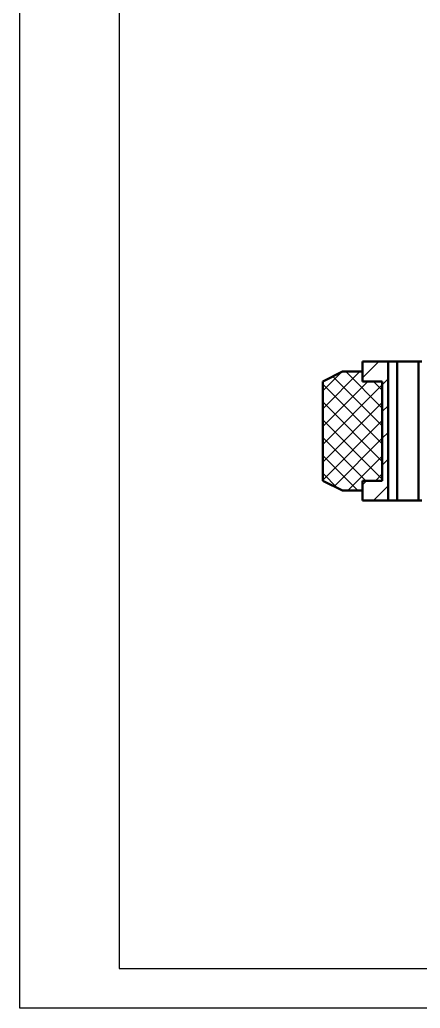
# Model space of a CAD drawing. Header units: millimetres. Extents: x -1896 to -707, y -189 to 652.
# Drawn here: x -1896.3 to -1795.5, y -189.2 to 59.9 of the extents above; entities that cross this region are included whole.
import ezdxf

# ---------------------------------------------------------------- set-up
doc = ezdxf.new("R2010")
doc.units = ezdxf.units.MM
doc.header["$LTSCALE"] = 10
doc.layers.add('1轮廓实线层', color=7, linetype='Continuous', lineweight=50)
doc.layers.add('5剖面线层', color=2, linetype='Continuous')

msp = doc.modelspace()

# ---------------------------------------------------------------- hatches: boundary and pattern name
at = {"layer": '5剖面线层'}
h = msp.add_hatch(dxfattribs=at)
h.set_pattern_fill('ANSI31', color=256, scale=1.5, style=0)
h.set_pattern_definition([(45, (-1751.829, 277.0675), (-3.367596, 3.367596), [])])
h.paths.add_polyline_path([(-1805.029, -56.2273), (-1805.029, -31.2273), (-1810.029, -31.2273), (-1810.029, -26.2273), (-1803.5515, -26.2273), (-1803.5515, -61.2273), (-1810.029, -61.2273), (-1810.029, -56.2273)], flags=0)
h = msp.add_hatch(dxfattribs=at)
h.set_pattern_fill('ANSI37', color=256)
h.set_pattern_definition([(45, (-1751.829, 277.0675), (-2.245064, 2.245064), []), (135, (-1751.829, 277.0675), (-2.245064, -2.245064), [])])
h.paths.add_polyline_path([(-1820.029, -56.2273), (-1815.029, -58.7273), (-1810.029, -58.7273), (-1810.029, -56.2273), (-1805.029, -56.2273), (-1805.029, -31.2273), (-1810.029, -31.2273), (-1810.029, -28.7273), (-1815.029, -28.7273), (-1820.029, -31.2273)])

# ---------------------------------------------------------------- linework, layer by layer
at = {"color": 1}
for p, q in [((-1896.3161, -189.1563), (-1896.3161, 651.8437)), ((-707.3161, -189.1563), (-1896.3161, -189.1563))]:
    msp.add_line(p, q, dxfattribs=at)
for p, q in [((-1871.3161, 641.8437), (-1871.3161, -179.1563)), ((-1871.3161, -179.1563), (-717.3161, -179.1563))]:
    msp.add_line(p, q)
at = {"layer": '1轮廓实线层'}
for p, q in [((-1810.029, -26.2273), (-1810.029, -31.2273)), ((-1810.029, -26.2273), (-1803.5515, -26.2273)), ((-1803.5515, -26.2273), (-1803.5515, -61.2273)), ((-1803.5515, -26.2273), (-1803.5302, -26.2273)), ((-1803.5302, -26.2273), (-1803.5302, -61.2273)), ((-1803.5302, -26.2273), (-1801.2504, -26.2273)), ((-1801.2504, -26.2273), (-1801.2504, -61.2273)), ((-1801.2504, -26.2273), (-1795.869, -26.2273)), ((-1795.869, -26.2273), (-1795.869, -61.2273)), ((-1795.869, -26.2273), (-1795.0515, -26.2273)), ((-1820.029, -31.2273), (-1815.029, -28.7273)), ((-1815.029, -28.7273), (-1810.029, -28.7273)), ((-1820.029, -31.2273), (-1820.029, -56.2273)), ((-1810.029, -31.2273), (-1805.029, -31.2273)), ((-1805.029, -31.2273), (-1805.029, -56.2273)), ((-1820.029, -56.2273), (-1815.029, -58.7273)), ((-1810.029, -56.2273), (-1810.029, -61.2273)), ((-1810.029, -56.2273), (-1805.029, -56.2273)), ((-1810.029, -58.7273), (-1815.029, -58.7273)), ((-1810.029, -61.2273), (-1803.5515, -61.2273)), ((-1803.5515, -61.2273), (-1803.5302, -61.2273)), ((-1803.5302, -61.2273), (-1801.2504, -61.2273)), ((-1801.2504, -61.2273), (-1795.869, -61.2273)), ((-1795.869, -61.2273), (-1795.0515, -61.2273))]:
    msp.add_line(p, q, dxfattribs=at)

doc.saveas('drawing.dxf')
